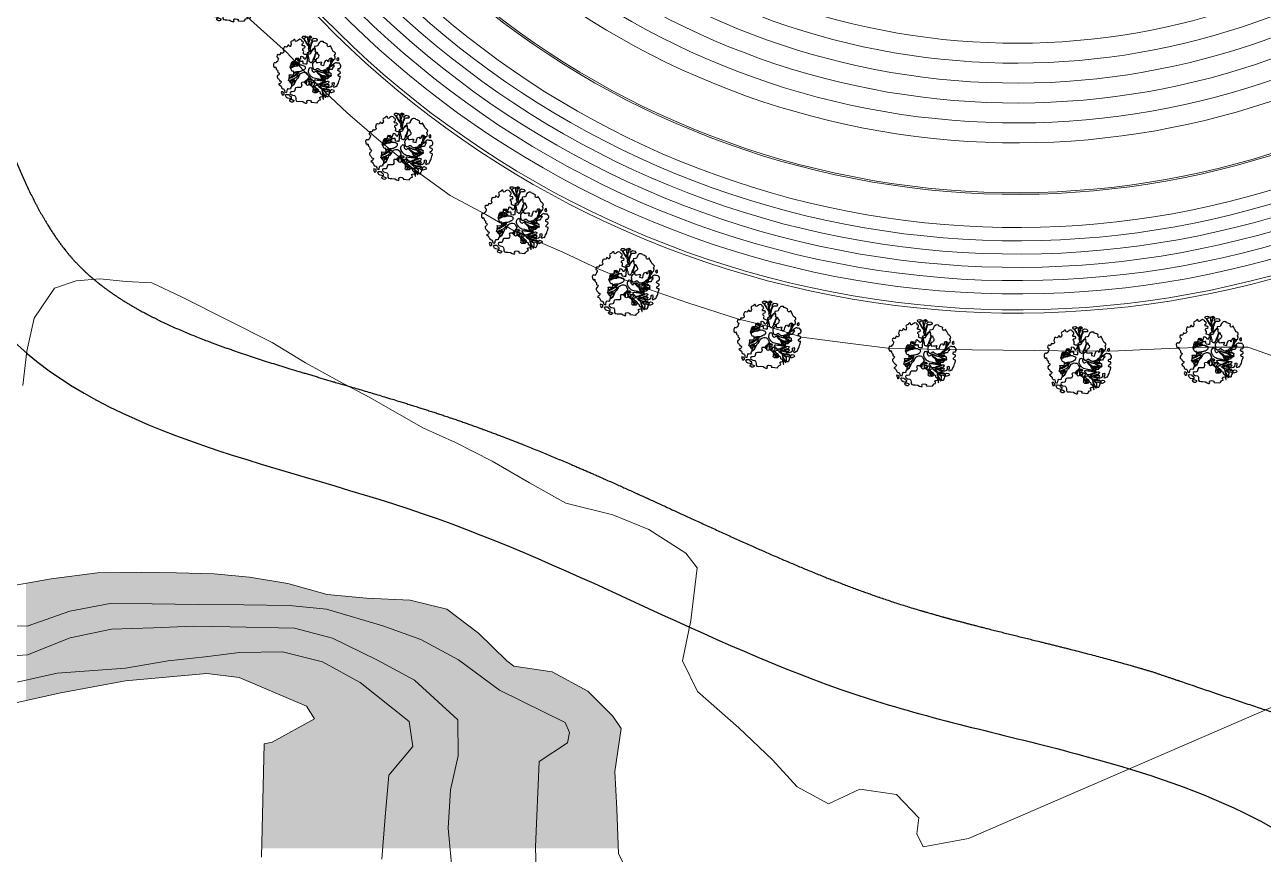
# Model space of a CAD drawing. Header units: metres. Extents: x 30 to 776, y 38 to 676.
# Drawn here: x 399 to 473.6, y 200.7 to 250.6 of the extents above; entities that cross this region are included whole.
import ezdxf

# ---------------------------------------------------------------- set-up
doc = ezdxf.new("R2010")
doc.units = ezdxf.units.M
doc.layers.add('01_Fina', color=7, linetype='Continuous')
doc.layers.add('planting render', color=7, linetype='Continuous')

# ---------------------------------------------------------------- blocks, each defined once
blk = doc.blocks.new('pohon2')
at = {"layer": 'planting render', "color": 94}
for points in [[(-0.2, 0.771), (-0.235, 0.759), (-0.243, 0.736), (-0.228, 0.718), (-0.196, 0.719), (-0.161, 0.727), (-0.153, 0.74), (-0.168, 0.761), (-0.178, 0.77), (-0.2, 0.771)], [(-0.332, 0.587), (-0.33, 0.534), (-0.316, 0.511), (-0.287, 0.511), (-0.262, 0.498), (-0.272, 0.478), (-0.262, 0.464), (-0.258, 0.438), (-0.265, 0.4), (-0.286, 0.389), (-0.313, 0.363), (-0.341, 0.349), (-0.336, 0.309), (-0.339, 0.251), (-0.352, 0.229), (-0.303, 0.222), (-0.264, 0.213), (-0.261, 0.187), (-0.27, 0.154), (-0.283, 0.138), (-0.306, 0.15), (-0.326, 0.127), (-0.343, 0.102), (-0.363, 0.073), (-0.354, 0.03), (-0.355, -0.018), (-0.347, -0.047), (-0.291, -0.055), (-0.28, -0.077), (-0.284, -0.094), (-0.284, -0.119), (-0.279, -0.137), (-0.268, -0.131), (-0.257, -0.135), (-0.243, -0.144), (-0.23, -0.139), (-0.22, -0.126), (-0.205, -0.12), (-0.192, -0.13), (-0.184, -0.145), (-0.185, -0.164), (-0.187, -0.184), (-0.176, -0.196), (-0.158, -0.191), (-0.139, -0.181), (-0.124, -0.164), (-0.101, -0.155), (-0.089, -0.154), (-0.077, -0.175), (-0.065, -0.216), (-0.074, -0.232), (-0.093, -0.242), (-0.118, -0.243), (-0.147, -0.249), (-0.152, -0.282), (-0.152, -0.299), (-0.158, -0.31), (-0.177, -0.323), (-0.182, -0.346), (-0.174, -0.361), (-0.15, -0.372), (-0.137, -0.39), (-0.148, -0.407), (-0.164, -0.413), (-0.194, -0.405), (-0.204, -0.414), (-0.211, -0.435), (-0.197, -0.447), (-0.194, -0.465), (-0.195, -0.482), (-0.206, -0.492), (-0.227, -0.497), (-0.234, -0.513), (-0.249, -0.523), (-0.279, -0.526), (-0.298, -0.513), (-0.315, -0.497), (-0.329, -0.48), (-0.341, -0.471), (-0.355, -0.473), (-0.363, -0.482), (-0.366, -0.494), (-0.375, -0.504), (-0.387, -0.504), (-0.404, -0.484), (-0.413, -0.468), (-0.428, -0.458), (-0.44, -0.449), (-0.447, -0.441), (-0.449, -0.428), (-0.441, -0.412), (-0.435, -0.401), (-0.431, -0.391), (-0.435, -0.367), (-0.445, -0.343), (-0.454, -0.344), (-0.478, -0.362), (-0.491, -0.364), (-0.5, -0.349), (-0.503, -0.335), (-0.502, -0.326), (-0.508, -0.325), (-0.518, -0.317), (-0.539, -0.318), (-0.549, -0.32), (-0.561, -0.311), (-0.564, -0.304), (-0.568, -0.278), (-0.568, -0.245), (-0.558, -0.236), (-0.551, -0.228), (-0.548, -0.215), (-0.551, -0.205), (-0.555, -0.197), (-0.561, -0.189), (-0.572, -0.181), (-0.583, -0.178), (-0.591, -0.178), (-0.606, -0.181), (-0.613, -0.176), (-0.613, -0.169), (-0.614, -0.155), (-0.614, -0.144), (-0.622, -0.136), (-0.641, -0.133), (-0.654, -0.133), (-0.659, -0.135), (-0.669, -0.119), (-0.671, -0.094), (-0.664, -0.08), (-0.653, -0.072), (-0.635, -0.064), (-0.635, -0.046), (-0.639, -0.019), (-0.642, 0.006), (-0.656, 0.021), (-0.664, 0.043), (-0.675, 0.042), (-0.693, 0.04), (-0.704, 0.048), (-0.707, 0.06), (-0.711, 0.078), (-0.702, 0.111), (-0.69, 0.127), (-0.673, 0.138), (-0.663, 0.136), (-0.661, 0.124), (-0.648, 0.13), (-0.642, 0.143), (-0.636, 0.165), (-0.619, 0.175), (-0.608, 0.182), (-0.597, 0.192), (-0.598, 0.203), (-0.598, 0.215), (-0.593, 0.221), (-0.585, 0.224), (-0.566, 0.229), (-0.559, 0.239), (-0.559, 0.257), (-0.564, 0.269), (-0.576, 0.283), (-0.587, 0.302), (-0.585, 0.321), (-0.576, 0.335), (-0.566, 0.347), (-0.55, 0.355), (-0.538, 0.363), (-0.527, 0.374), (-0.523, 0.387), (-0.503, 0.387), (-0.487, 0.395), (-0.487, 0.411), (-0.491, 0.427), (-0.507, 0.446), (-0.517, 0.453), (-0.529, 0.459), (-0.516, 0.468), (-0.5, 0.474), (-0.471, 0.492), (-0.461, 0.509), (-0.456, 0.521), (-0.441, 0.535), (-0.43, 0.538), (-0.411, 0.537), (-0.399, 0.543), (-0.384, 0.563), (-0.382, 0.578), (-0.372, 0.59), (-0.355, 0.591), (-0.332, 0.592), (-0.332, 0.587)], [(-0.411, 0.664), (-0.392, 0.655), (-0.38, 0.639), (-0.384, 0.62), (-0.396, 0.609), (-0.414, 0.601), (-0.44, 0.601), (-0.44, 0.601), (-0.442, 0.621), (-0.42, 0.646), (-0.412, 0.664)], [(-0.222, 0.704), (-0.256, 0.707), (-0.288, 0.705), (-0.317, 0.695), (-0.317, 0.695), (-0.335, 0.671), (-0.345, 0.653), (-0.342, 0.636), (-0.325, 0.633), (-0.285, 0.627), (-0.266, 0.644), (-0.254, 0.655), (-0.24, 0.656), (-0.227, 0.671), (-0.222, 0.704)], [(0.201, 0.693), (0.318, 0.683), (0.325, 0.664), (0.348, 0.627), (0.374, 0.613), (0.364, 0.59), (0.345, 0.569), (0.364, 0.552), (0.405, 0.538), (0.397, 0.514), (0.389, 0.492), (0.372, 0.498), (0.355, 0.488), (0.351, 0.471), (0.341, 0.456), (0.314, 0.451), (0.289, 0.458), (0.281, 0.48), (0.262, 0.486), (0.219, 0.494), (0.192, 0.477), (0.192, 0.45), (0.187, 0.406), (0.167, 0.38), (0.11, 0.354), (0.085, 0.354), (0.06, 0.373), (0.035, 0.361), (0.034, 0.35), (0.014, 0.343), (0.002, 0.333), (-0.024, 0.323), (-0.065, 0.333), (-0.075, 0.354), (-0.067, 0.367), (-0.058, 0.39), (-0.059, 0.413), (-0.067, 0.44), (-0.081, 0.444), (-0.112, 0.451), (-0.145, 0.456), (-0.169, 0.464), (-0.177, 0.476), (-0.178, 0.499), (-0.183, 0.542), (-0.194, 0.55), (-0.223, 0.56), (-0.244, 0.562), (-0.259, 0.574), (-0.259, 0.593), (-0.247, 0.616), (-0.209, 0.628), (-0.163, 0.628), (-0.147, 0.64), (-0.137, 0.652), (-0.127, 0.678), (-0.121, 0.711), (-0.103, 0.73), (-0.07, 0.73), (-0.035, 0.722), (0.025, 0.717), (0.061, 0.73), (0.089, 0.735), (0.107, 0.737), (0.115, 0.715), (0.104, 0.696), (0.108, 0.676), (0.13, 0.667), (0.17, 0.666), (0.192, 0.671), (0.196, 0.682), (0.191, 0.693), (0.201, 0.693)], [(0.447, 0.428), (0.468, 0.413), (0.491, 0.415), (0.51, 0.421), (0.529, 0.437), (0.527, 0.448), (0.524, 0.473), (0.519, 0.492), (0.519, 0.513), (0.511, 0.525), (0.497, 0.525), (0.472, 0.506), (0.468, 0.48), (0.468, 0.457), (0.462, 0.436), (0.45, 0.435), (0.447, 0.428)], [(0.488, 0.335), (0.531, 0.312), (0.555, 0.283), (0.555, 0.258), (0.548, 0.226), (0.572, 0.213), (0.586, 0.232), (0.588, 0.26), (0.582, 0.299), (0.601, 0.306), (0.623, 0.292), (0.634, 0.278), (0.65, 0.281), (0.652, 0.27), (0.66, 0.234), (0.673, 0.199), (0.676, 0.173), (0.676, 0.143), (0.683, 0.114), (0.686, 0.079), (0.685, 0.066), (0.661, 0.066), (0.644, 0.062), (0.633, 0.047), (0.633, 0.034), (0.652, 0.011), (0.671, -0.012), (0.664, -0.028), (0.653, -0.038), (0.63, -0.039), (0.61, -0.046), (0.61, -0.069), (0.611, -0.092), (0.642, -0.096), (0.648, -0.11), (0.655, -0.134), (0.65, -0.162), (0.636, -0.176), (0.622, -0.186), (0.615, -0.198), (0.582, -0.194), (0.566, -0.191), (0.553, -0.194), (0.537, -0.196), (0.527, -0.184), (0.508, -0.169), (0.493, -0.157), (0.502, -0.141), (0.518, -0.13), (0.515, -0.106), (0.499, -0.09), (0.498, -0.066), (0.488, -0.047), (0.465, -0.042), (0.451, -0.042), (0.423, -0.02), (0.424, -0.001), (0.433, 0.016), (0.447, 0.023), (0.483, 0.036), (0.483, 0.057), (0.496, 0.084), (0.488, 0.103), (0.47, 0.112), (0.47, 0.112), (0.445, 0.143), (0.437, 0.161), (0.412, 0.165), (0.387, 0.186), (0.388, 0.209), (0.413, 0.219), (0.44, 0.208), (0.462, 0.208), (0.474, 0.214), (0.473, 0.239), (0.457, 0.255), (0.463, 0.267), (0.477, 0.273), (0.49, 0.282), (0.485, 0.302), (0.479, 0.314), (0.488, 0.335)], [(0.619, 0.383), (0.611, 0.4), (0.573, 0.424), (0.562, 0.43), (0.54, 0.417), (0.537, 0.397), (0.539, 0.386), (0.55, 0.371), (0.562, 0.359), (0.597, 0.361), (0.608, 0.37), (0.619, 0.383)], [(0.244, -0.097), (0.311, -0.096), (0.311, -0.147), (0.323, -0.2), (0.353, -0.219), (0.376, -0.188), (0.397, -0.215), (0.393, -0.241), (0.408, -0.269), (0.429, -0.273), (0.446, -0.264), (0.463, -0.251), (0.482, -0.248), (0.507, -0.276), (0.507, -0.305), (0.488, -0.335), (0.49, -0.355), (0.5, -0.368), (0.492, -0.389), (0.466, -0.406), (0.444, -0.414), (0.414, -0.451), (0.393, -0.48), (0.374, -0.502), (0.359, -0.519), (0.353, -0.496), (0.353, -0.496), (0.326, -0.487), (0.308, -0.496), (0.3, -0.512), (0.3, -0.54), (0.3, -0.54), (0.267, -0.548), (0.242, -0.554), (0.217, -0.557), (0.205, -0.572), (0.187, -0.572), (0.163, -0.569), (0.147, -0.561), (0.123, -0.532), (0.112, -0.498), (0.112, -0.482), (0.105, -0.463), (0.087, -0.454), (0.087, -0.454), (0.047, -0.439), (0.047, -0.439), (0.048, -0.422), (0.048, -0.422), (0.067, -0.39), (0.067, -0.39), (0.074, -0.362), (0.074, -0.346), (0.074, -0.346), (0.096, -0.323), (0.096, -0.323), (0.122, -0.337), (0.122, -0.337), (0.136, -0.305), (0.152, -0.29), (0.166, -0.277), (0.17, -0.25), (0.165, -0.228), (0.151, -0.209), (0.127, -0.194), (0.127, -0.157), (0.145, -0.125), (0.181, -0.134), (0.213, -0.144), (0.239, -0.155), (0.253, -0.148), (0.242, -0.125), (0.244, -0.097), (0.244, -0.097)], [(0.571, -0.244), (0.588, -0.264), (0.582, -0.289), (0.572, -0.307), (0.556, -0.294), (0.544, -0.28), (0.552, -0.258), (0.571, -0.244)], [(-0.155, -0.592), (-0.191, -0.553), (-0.198, -0.555), (-0.226, -0.56), (-0.24, -0.581), (-0.225, -0.603), (-0.192, -0.612), (-0.171, -0.612), (-0.155, -0.592)], [(-0.043, -0.619), (-0.052, -0.601), (-0.078, -0.592), (-0.106, -0.611), (-0.098, -0.628), (-0.08, -0.636), (-0.043, -0.619)], [(0.049, -0.552), (0.011, -0.545), (-0.01, -0.535), (-0.035, -0.556), (-0.029, -0.58), (-0.002, -0.604), (0.047, -0.604), (0.072, -0.581), (0.07, -0.558), (0.049, -0.552)]]:
    blk.add_lwpolyline(points, dxfattribs=at)
at = {"layer": 'planting render', "color": 34}
for points in [[(0.397, 0.514), (0.397, 0.497), (0.403, 0.493), (0.407, 0.488), (0.413, 0.489), (0.421, 0.494), (0.421, 0.502), (0.417, 0.515), (0.416, 0.528), (0.415, 0.539), (0.415, 0.546), (0.416, 0.555), (0.416, 0.568), (0.421, 0.577), (0.427, 0.587), (0.431, 0.586), (0.431, 0.583), (0.427, 0.576), (0.422, 0.568), (0.422, 0.562), (0.422, 0.541), (0.422, 0.532), (0.423, 0.52), (0.423, 0.516), (0.426, 0.511), (0.431, 0.511), (0.439, 0.516), (0.443, 0.522), (0.451, 0.532), (0.456, 0.538), (0.465, 0.544), (0.469, 0.539), (0.471, 0.534), (0.462, 0.525), (0.443, 0.505), (0.413, 0.468), (0.402, 0.458), (0.394, 0.443), (0.384, 0.426), (0.381, 0.42), (0.38, 0.413), (0.38, 0.409), (0.383, 0.405), (0.388, 0.406), (0.393, 0.407), (0.404, 0.413), (0.409, 0.417), (0.418, 0.423), (0.427, 0.428), (0.435, 0.432), (0.446, 0.437), (0.45, 0.435), (0.447, 0.428), (0.443, 0.425), (0.431, 0.417), (0.419, 0.412), (0.409, 0.403), (0.402, 0.397), (0.403, 0.393), (0.415, 0.386), (0.428, 0.385), (0.474, 0.383), (0.49, 0.383), (0.505, 0.387), (0.515, 0.389), (0.528, 0.394), (0.537, 0.397), (0.543, 0.39), (0.539, 0.386), (0.523, 0.38), (0.512, 0.377), (0.5, 0.372), (0.489, 0.372), (0.471, 0.372), (0.445, 0.372), (0.428, 0.376), (0.415, 0.377), (0.397, 0.377), (0.377, 0.379), (0.367, 0.377), (0.34, 0.36), (0.331, 0.358), (0.319, 0.355), (0.311, 0.351), (0.307, 0.347), (0.303, 0.335), (0.308, 0.329), (0.324, 0.329), (0.335, 0.329), (0.381, 0.33), (0.423, 0.331), (0.445, 0.341), (0.464, 0.336), (0.484, 0.327), (0.48, 0.318), (0.47, 0.321), (0.453, 0.325), (0.444, 0.321), (0.434, 0.319), (0.42, 0.319), (0.395, 0.316), (0.39, 0.312), (0.397, 0.304), (0.406, 0.294), (0.418, 0.289), (0.437, 0.281), (0.452, 0.279), (0.466, 0.274), (0.47, 0.27), (0.463, 0.267), (0.462, 0.264), (0.45, 0.269), (0.444, 0.27), (0.437, 0.27), (0.426, 0.274), (0.414, 0.279), (0.4, 0.285), (0.394, 0.29), (0.387, 0.297), (0.382, 0.301), (0.376, 0.306), (0.362, 0.311), (0.354, 0.314), (0.343, 0.314), (0.332, 0.314), (0.319, 0.314), (0.31, 0.312), (0.304, 0.309), (0.305, 0.305), (0.314, 0.297), (0.323, 0.291), (0.339, 0.281), (0.36, 0.265), (0.383, 0.252), (0.397, 0.241), (0.409, 0.236), (0.426, 0.227), (0.412, 0.224), (0.406, 0.224), (0.39, 0.232), (0.382, 0.236), (0.372, 0.243), (0.367, 0.247), (0.357, 0.252), (0.348, 0.257), (0.341, 0.262), (0.331, 0.268), (0.317, 0.277), (0.307, 0.283), (0.301, 0.291), (0.295, 0.295), (0.286, 0.302), (0.279, 0.304), (0.275, 0.306), (0.267, 0.309), (0.26, 0.308), (0.25, 0.308), (0.237, 0.307), (0.233, 0.306), (0.227, 0.302), (0.223, 0.3), (0.218, 0.291), (0.214, 0.288), (0.208, 0.284), (0.191, 0.27), (0.183, 0.266), (0.178, 0.261), (0.175, 0.256), (0.173, 0.249), (0.173, 0.243), (0.176, 0.236), (0.183, 0.231), (0.192, 0.229), (0.205, 0.228), (0.236, 0.225), (0.251, 0.224), (0.27, 0.223), (0.292, 0.223), (0.323, 0.221), (0.338, 0.219), (0.343, 0.218), (0.346, 0.217), (0.353, 0.214), (0.371, 0.215), (0.382, 0.211), (0.388, 0.211), (0.388, 0.209), (0.374, 0.203), (0.363, 0.202), (0.353, 0.203), (0.346, 0.203), (0.337, 0.206), (0.329, 0.208), (0.321, 0.209), (0.315, 0.209), (0.306, 0.208), (0.298, 0.207), (0.288, 0.206), (0.263, 0.203), (0.251, 0.205), (0.238, 0.204), (0.23, 0.202), (0.222, 0.202), (0.162, 0.202), (0.136, 0.196), (0.123, 0.19), (0.108, 0.183), (0.098, 0.178), (0.081, 0.165), (0.065, 0.15), (0.055, 0.141), (0.049, 0.134), (0.038, 0.119), (0.028, 0.101), (0.025, 0.088), (0.023, 0.072), (0.023, 0.061), (0.023, 0.049), (0.023, 0.04), (0.028, 0.031), (0.037, 0.01), (0.055, -0.002), (0.063, 0.003), (0.077, 0.005), (0.082, 0.012), (0.086, 0.025), (0.086, 0.039), (0.089, 0.049), (0.093, 0.056), (0.098, 0.064), (0.108, 0.072), (0.108, 0.072), (0.124, 0.082), (0.124, 0.082), (0.144, 0.081), (0.144, 0.081), (0.152, 0.072), (0.152, 0.072), (0.157, 0.061), (0.166, 0.055), (0.176, 0.053), (0.185, 0.056), (0.191, 0.063), (0.193, 0.067), (0.195, 0.071), (0.2, 0.076), (0.207, 0.08), (0.207, 0.08), (0.215, 0.086), (0.221, 0.09), (0.226, 0.094), (0.229, 0.097), (0.236, 0.1), (0.242, 0.102), (0.247, 0.105), (0.253, 0.107), (0.258, 0.11), (0.263, 0.113), (0.267, 0.116), (0.271, 0.121), (0.275, 0.127), (0.278, 0.131), (0.278, 0.131), (0.281, 0.138), (0.285, 0.142), (0.288, 0.148), (0.291, 0.153), (0.302, 0.169), (0.308, 0.177), (0.315, 0.181), (0.326, 0.187), (0.334, 0.189), (0.34, 0.189), (0.349, 0.19), (0.357, 0.189), (0.368, 0.189), (0.377, 0.19), (0.387, 0.189), (0.387, 0.189), (0.387, 0.186), (0.366, 0.185), (0.358, 0.184), (0.35, 0.183), (0.346, 0.182), (0.342, 0.181), (0.338, 0.179), (0.335, 0.177), (0.331, 0.176), (0.326, 0.173), (0.322, 0.17), (0.318, 0.167), (0.316, 0.164), (0.313, 0.162), (0.31, 0.159), (0.308, 0.155), (0.307, 0.152), (0.307, 0.152), (0.305, 0.146), (0.304, 0.144), (0.304, 0.144), (0.303, 0.141), (0.303, 0.141), (0.303, 0.137), (0.303, 0.137), (0.303, 0.132), (0.307, 0.131), (0.315, 0.131), (0.318, 0.134), (0.327, 0.14), (0.327, 0.14), (0.336, 0.144), (0.339, 0.145), (0.344, 0.146), (0.352, 0.148), (0.356, 0.149), (0.367, 0.15), (0.374, 0.152), (0.38, 0.154), (0.386, 0.157), (0.391, 0.16), (0.395, 0.165), (0.398, 0.168), (0.398, 0.168), (0.402, 0.173), (0.405, 0.17), (0.4, 0.164), (0.397, 0.158), (0.394, 0.155), (0.39, 0.153), (0.39, 0.153), (0.386, 0.15), (0.386, 0.15), (0.382, 0.146), (0.382, 0.146), (0.375, 0.145), (0.367, 0.145), (0.362, 0.145), (0.358, 0.144), (0.358, 0.144), (0.354, 0.143), (0.354, 0.143), (0.35, 0.14), (0.35, 0.14), (0.349, 0.137), (0.349, 0.132), (0.353, 0.13), (0.358, 0.13), (0.368, 0.129), (0.373, 0.128), (0.379, 0.128), (0.388, 0.125), (0.397, 0.125), (0.404, 0.125), (0.411, 0.125), (0.418, 0.125), (0.423, 0.125), (0.43, 0.125), (0.436, 0.125), (0.438, 0.127), (0.442, 0.128), (0.446, 0.129), (0.45, 0.13), (0.453, 0.133), (0.463, 0.121), (0.455, 0.116), (0.45, 0.114), (0.445, 0.112), (0.44, 0.112), (0.432, 0.111), (0.428, 0.111), (0.422, 0.111), (0.414, 0.113), (0.41, 0.113), (0.406, 0.113), (0.403, 0.113), (0.396, 0.113), (0.392, 0.113), (0.386, 0.114), (0.381, 0.115), (0.381, 0.115), (0.374, 0.115), (0.369, 0.115), (0.365, 0.115), (0.361, 0.116), (0.356, 0.117), (0.356, 0.117), (0.348, 0.118), (0.342, 0.12), (0.337, 0.121), (0.331, 0.121), (0.325, 0.12), (0.325, 0.12), (0.305, 0.117), (0.3, 0.116), (0.296, 0.115), (0.293, 0.112), (0.289, 0.108), (0.286, 0.106), (0.281, 0.104), (0.276, 0.103), (0.273, 0.103), (0.269, 0.102), (0.264, 0.101), (0.244, 0.088), (0.234, 0.084), (0.229, 0.08), (0.224, 0.076), (0.219, 0.072), (0.219, 0.072), (0.215, 0.066), (0.213, 0.063), (0.213, 0.063), (0.21, 0.06), (0.21, 0.06), (0.204, 0.057), (0.201, 0.055), (0.197, 0.05), (0.194, 0.047), (0.194, 0.047), (0.192, 0.042), (0.191, 0.036), (0.191, 0.036), (0.192, 0.033), (0.201, 0.032), (0.201, 0.032), (0.209, 0.033), (0.227, 0.039), (0.227, 0.039), (0.241, 0.045), (0.248, 0.047), (0.257, 0.049), (0.267, 0.05), (0.278, 0.052), (0.297, 0.052), (0.308, 0.054), (0.319, 0.052), (0.328, 0.053), (0.338, 0.055), (0.351, 0.057), (0.358, 0.061), (0.368, 0.067), (0.376, 0.072), (0.384, 0.076), (0.397, 0.08), (0.409, 0.083), (0.418, 0.085), (0.431, 0.088), (0.443, 0.091), (0.452, 0.092), (0.468, 0.092), (0.478, 0.092), (0.487, 0.092), (0.492, 0.094), (0.494, 0.089), (0.487, 0.088), (0.48, 0.087), (0.469, 0.085), (0.464, 0.085), (0.455, 0.085), (0.45, 0.082), (0.445, 0.081), (0.437, 0.079), (0.433, 0.077), (0.429, 0.076), (0.424, 0.076), (0.42, 0.075), (0.416, 0.075), (0.412, 0.074), (0.407, 0.071), (0.405, 0.071), (0.405, 0.071), (0.401, 0.069), (0.397, 0.067), (0.393, 0.064), (0.393, 0.064), (0.388, 0.06), (0.385, 0.057), (0.383, 0.054), (0.38, 0.051), (0.378, 0.046), (0.378, 0.044), (0.378, 0.041), (0.378, 0.041), (0.381, 0.04), (0.381, 0.04), (0.39, 0.039), (0.397, 0.037), (0.4, 0.037), (0.404, 0.037), (0.41, 0.036), (0.413, 0.035), (0.418, 0.034), (0.423, 0.034), (0.427, 0.034), (0.427, 0.034), (0.433, 0.034), (0.439, 0.033), (0.442, 0.033), (0.448, 0.03), (0.452, 0.029), (0.453, 0.025), (0.443, 0.021), (0.439, 0.024), (0.434, 0.025), (0.427, 0.026), (0.424, 0.026), (0.421, 0.027), (0.418, 0.027), (0.412, 0.027), (0.408, 0.027), (0.401, 0.027), (0.396, 0.027), (0.389, 0.028), (0.385, 0.03), (0.382, 0.031), (0.376, 0.032), (0.371, 0.033), (0.366, 0.034), (0.361, 0.034), (0.356, 0.035), (0.346, 0.035), (0.34, 0.036), (0.335, 0.036), (0.329, 0.036), (0.326, 0.035), (0.326, 0.035), (0.324, 0.034), (0.323, 0.031), (0.323, 0.029), (0.326, 0.026), (0.332, 0.021), (0.336, 0.019), (0.345, 0.014), (0.35, 0.013), (0.355, 0.011), (0.364, 0.007), (0.374, 0.004), (0.378, 0.003), (0.382, 0.001), (0.39, -0.008), (0.395, -0.012), (0.398, -0.014), (0.403, -0.018), (0.408, -0.021), (0.411, -0.021), (0.414, -0.021), (0.42, -0.021), (0.423, -0.021), (0.424, -0.021), (0.444, -0.036), (0.426, -0.038), (0.42, -0.036), (0.411, -0.033), (0.411, -0.033), (0.405, -0.031), (0.402, -0.03), (0.397, -0.031), (0.397, -0.031), (0.397, -0.031), (0.395, -0.039), (0.4, -0.043), (0.4, -0.043), (0.409, -0.049), (0.416, -0.052), (0.428, -0.063), (0.437, -0.081), (0.446, -0.092), (0.453, -0.099), (0.461, -0.109), (0.469, -0.115), (0.479, -0.124), (0.489, -0.13), (0.499, -0.136), (0.502, -0.141), (0.497, -0.149), (0.488, -0.14), (0.483, -0.138), (0.473, -0.134), (0.467, -0.13), (0.462, -0.127), (0.462, -0.127), (0.455, -0.12), (0.449, -0.113), (0.449, -0.113), (0.441, -0.108), (0.437, -0.108), (0.437, -0.108), (0.434, -0.115), (0.437, -0.12), (0.44, -0.124), (0.448, -0.144), (0.451, -0.151), (0.456, -0.165), (0.458, -0.171), (0.464, -0.19), (0.474, -0.213), (0.476, -0.217), (0.48, -0.224), (0.483, -0.23), (0.486, -0.239), (0.486, -0.247), (0.485, -0.252), (0.482, -0.248), (0.476, -0.249), (0.472, -0.236), (0.47, -0.232), (0.468, -0.227), (0.467, -0.223), (0.465, -0.22), (0.463, -0.216), (0.461, -0.212), (0.459, -0.21), (0.459, -0.21), (0.454, -0.209), (0.45, -0.209), (0.447, -0.211), (0.445, -0.214), (0.444, -0.218), (0.444, -0.224), (0.444, -0.229), (0.444, -0.233), (0.445, -0.239), (0.445, -0.244), (0.445, -0.249), (0.445, -0.255), (0.446, -0.264), (0.446, -0.264), (0.429, -0.273), (0.428, -0.256), (0.426, -0.248), (0.426, -0.243), (0.427, -0.236), (0.427, -0.229), (0.428, -0.221), (0.428, -0.215), (0.428, -0.21), (0.43, -0.204), (0.43, -0.199), (0.43, -0.192), (0.43, -0.188), (0.431, -0.182), (0.436, -0.162), (0.434, -0.155), (0.433, -0.146), (0.431, -0.14), (0.43, -0.136), (0.426, -0.13), (0.424, -0.122), (0.423, -0.115), (0.423, -0.11), (0.42, -0.104), (0.419, -0.089), (0.417, -0.083), (0.414, -0.077), (0.412, -0.073), (0.406, -0.069), (0.396, -0.064), (0.38, -0.045), (0.376, -0.039), (0.37, -0.031), (0.369, -0.026), (0.364, -0.02), (0.36, -0.012), (0.356, -0.008), (0.348, -0.003), (0.336, 0.001), (0.325, 0.006), (0.319, 0.01), (0.313, 0.014), (0.307, 0.018), (0.3, 0.02), (0.289, 0.022), (0.28, 0.022), (0.273, 0.022), (0.262, 0.018), (0.251, 0.013), (0.241, 0.008), (0.233, 0.005), (0.21, -0.007), (0.2, -0.008), (0.189, -0.003), (0.182, 0), (0.178, 0.005), (0.173, 0.013), (0.169, 0.018), (0.165, 0.022), (0.161, 0.026), (0.154, 0.028), (0.15, 0.029), (0.147, 0.03), (0.141, 0.03), (0.133, 0.028), (0.128, 0.026), (0.122, 0.024), (0.116, 0.02), (0.112, 0.014), (0.108, 0.008), (0.104, 0.002), (0.102, -0.006), (0.1, -0.012), (0.092, -0.037), (0.088, -0.044), (0.085, -0.055), (0.083, -0.061), (0.083, -0.068), (0.082, -0.074), (0.082, -0.088), (0.094, -0.125), (0.104, -0.134), (0.107, -0.136), (0.113, -0.141), (0.12, -0.146), (0.13, -0.151), (0.127, -0.157), (0.127, -0.175), (0.107, -0.174), (0.099, -0.168), (0.099, -0.168), (0.089, -0.165), (0.083, -0.17), (0.083, -0.17), (0.085, -0.181), (0.09, -0.189), (0.098, -0.226), (0.099, -0.24), (0.099, -0.247), (0.099, -0.252), (0.099, -0.259), (0.1, -0.273), (0.101, -0.279), (0.101, -0.279), (0.103, -0.287), (0.106, -0.298), (0.109, -0.307), (0.11, -0.314), (0.111, -0.321), (0.111, -0.326), (0.109, -0.33), (0.096, -0.323), (0.092, -0.297), (0.091, -0.293), (0.091, -0.288), (0.09, -0.284), (0.09, -0.281), (0.088, -0.276), (0.088, -0.273), (0.085, -0.264), (0.085, -0.261), (0.084, -0.258), (0.084, -0.253), (0.085, -0.249), (0.085, -0.244), (0.085, -0.242), (0.085, -0.239), (0.085, -0.235), (0.083, -0.228), (0.08, -0.221), (0.079, -0.217), (0.077, -0.211), (0.076, -0.208), (0.075, -0.204), (0.073, -0.193), (0.07, -0.187), (0.069, -0.181), (0.069, -0.177), (0.069, -0.174), (0.069, -0.162), (0.07, -0.156), (0.068, -0.147), (0.067, -0.143), (0.061, -0.13), (0.059, -0.127), (0.057, -0.125), (0.053, -0.111), (0.05, -0.103), (0.044, -0.099), (0.039, -0.099), (0.028, -0.104), (0.022, -0.108), (0.01, -0.111), (0.001, -0.115), (-0.003, -0.122), (-0.005, -0.128), (-0.005, -0.135), (-0.005, -0.143), (-0.006, -0.152), (-0.009, -0.159), (-0.014, -0.165), (-0.02, -0.17), (-0.021, -0.179), (-0.027, -0.192), (-0.031, -0.202), (-0.035, -0.213), (-0.04, -0.222), (-0.044, -0.231), (-0.049, -0.238), (-0.05, -0.249), (-0.052, -0.255), (-0.052, -0.263), (-0.044, -0.265), (-0.033, -0.269), (-0.021, -0.272), (-0.009, -0.276), (-0.005, -0.286), (-0.005, -0.286), (0.002, -0.3), (0.003, -0.312), (0.005, -0.323), (0.011, -0.336), (0.016, -0.343), (0.021, -0.35), (0.034, -0.379), (0.044, -0.389), (0.054, -0.395), (0.061, -0.4), (0.057, -0.406), (0.037, -0.396), (0.029, -0.39), (0.018, -0.378), (0.016, -0.37), (0.012, -0.363), (0.006, -0.351), (0.005, -0.345), (0.003, -0.338), (-0.002, -0.337), (-0.008, -0.328), (-0.011, -0.322), (-0.013, -0.311), (-0.017, -0.305), (-0.017, -0.305), (-0.023, -0.305), (-0.023, -0.313), (-0.021, -0.321), (-0.022, -0.334), (-0.023, -0.338), (-0.024, -0.348), (-0.024, -0.359), (-0.024, -0.365), (-0.024, -0.373), (-0.024, -0.382), (-0.025, -0.395), (-0.027, -0.416), (-0.027, -0.422), (-0.025, -0.443), (-0.023, -0.452), (-0.023, -0.464), (-0.023, -0.475), (-0.019, -0.494), (-0.017, -0.502), (-0.013, -0.518), (-0.011, -0.531), (-0.009, -0.538), (-0.02, -0.539), (-0.024, -0.533), (-0.03, -0.518), (-0.035, -0.504), (-0.036, -0.496), (-0.036, -0.488), (-0.037, -0.477), (-0.037, -0.465), (-0.04, -0.453), (-0.042, -0.445), (-0.04, -0.435), (-0.04, -0.427), (-0.04, -0.42), (-0.04, -0.413), (-0.04, -0.413), (-0.04, -0.401), (-0.04, -0.391), (-0.04, -0.391), (-0.043, -0.38), (-0.043, -0.38), (-0.053, -0.377), (-0.058, -0.387), (-0.059, -0.394), (-0.056, -0.401), (-0.056, -0.401), (-0.059, -0.417), (-0.062, -0.429), (-0.062, -0.429), (-0.062, -0.443), (-0.062, -0.451), (-0.062, -0.46), (-0.069, -0.466), (-0.079, -0.484), (-0.08, -0.498), (-0.079, -0.508), (-0.077, -0.526), (-0.073, -0.54), (-0.07, -0.563), (-0.07, -0.587), (-0.07, -0.61), (-0.077, -0.613), (-0.078, -0.609), (-0.078, -0.592), (-0.078, -0.577), (-0.08, -0.563), (-0.081, -0.551), (-0.083, -0.542), (-0.086, -0.531), (-0.091, -0.524), (-0.095, -0.531), (-0.101, -0.542), (-0.105, -0.562), (-0.112, -0.577), (-0.122, -0.601), (-0.131, -0.603), (-0.136, -0.6), (-0.135, -0.592), (-0.127, -0.577), (-0.123, -0.566), (-0.119, -0.554), (-0.116, -0.542), (-0.109, -0.532), (-0.105, -0.518), (-0.097, -0.505), (-0.097, -0.496), (-0.095, -0.486), (-0.09, -0.479), (-0.084, -0.469), (-0.078, -0.459), (-0.073, -0.449), (-0.074, -0.438), (-0.083, -0.439), (-0.093, -0.447), (-0.109, -0.464), (-0.16, -0.52), (-0.182, -0.543), (-0.192, -0.554), (-0.203, -0.556), (-0.204, -0.552), (-0.198, -0.543), (-0.102, -0.441), (-0.093, -0.433), (-0.083, -0.425), (-0.077, -0.418), (-0.069, -0.397), (-0.068, -0.388), (-0.07, -0.379), (-0.071, -0.375), (-0.066, -0.361), (-0.061, -0.353), (-0.054, -0.345), (-0.05, -0.334), (-0.047, -0.324), (-0.046, -0.316), (-0.046, -0.306), (-0.051, -0.295), (-0.058, -0.291), (-0.066, -0.287), (-0.071, -0.285), (-0.077, -0.28), (-0.076, -0.271), (-0.073, -0.265), (-0.058, -0.228), (-0.053, -0.216), (-0.053, -0.206), (-0.053, -0.195), (-0.053, -0.187), (-0.051, -0.174), (-0.05, -0.169), (-0.05, -0.155), (-0.049, -0.135), (-0.048, -0.12), (-0.045, -0.11), (-0.045, -0.101), (-0.045, -0.09), (-0.045, -0.086), (-0.041, -0.071), (-0.041, -0.061), (-0.042, -0.049), (-0.055, -0.051), (-0.065, -0.05), (-0.068, -0.046), (-0.104, -0.046), (-0.113, -0.052), (-0.117, -0.064), (-0.122, -0.085), (-0.129, -0.096), (-0.138, -0.095), (-0.15, -0.089), (-0.163, -0.084), (-0.181, -0.091), (-0.195, -0.098), (-0.202, -0.106), (-0.224, -0.114), (-0.238, -0.114), (-0.252, -0.12), (-0.265, -0.125), (-0.274, -0.122), (-0.283, -0.125), (-0.284, -0.119), (-0.284, -0.111), (-0.27, -0.11), (-0.26, -0.108), (-0.249, -0.104), (-0.242, -0.1), (-0.231, -0.096), (-0.213, -0.092), (-0.201, -0.087), (-0.195, -0.082), (-0.192, -0.076), (-0.192, -0.068), (-0.195, -0.062), (-0.199, -0.059), (-0.21, -0.056), (-0.219, -0.056), (-0.234, -0.057), (-0.245, -0.058), (-0.262, -0.058), (-0.272, -0.06), (-0.275, -0.061), (-0.286, -0.066), (-0.291, -0.055), (-0.347, -0.047), (-0.337, -0.033), (-0.328, -0.034), (-0.313, -0.03), (-0.3, -0.032), (-0.291, -0.034), (-0.272, -0.033), (-0.259, -0.03), (-0.247, -0.035), (-0.24, -0.036), (-0.223, -0.036), (-0.218, -0.036), (-0.208, -0.036), (-0.195, -0.034), (-0.187, -0.031), (-0.187, -0.031), (-0.186, -0.024), (-0.19, -0.018), (-0.196, -0.013), (-0.21, -0.006), (-0.221, -0.001), (-0.227, 0), (-0.245, -0.001), (-0.256, -0.002), (-0.278, -0.003), (-0.289, -0.001), (-0.305, -0.001), (-0.323, -0.004), (-0.334, -0.002), (-0.341, -0.002), (-0.348, -0.002), (-0.355, -0.002), (-0.355, 0.014), (-0.334, 0.01), (-0.325, 0.01), (-0.319, 0.012), (-0.306, 0.012), (-0.288, 0.012), (-0.288, 0.012), (-0.283, 0.02), (-0.287, 0.023), (-0.304, 0.037), (-0.313, 0.04), (-0.321, 0.046), (-0.325, 0.05), (-0.332, 0.052), (-0.337, 0.054), (-0.344, 0.056), (-0.35, 0.057), (-0.359, 0.055), (-0.359, 0.055), (-0.363, 0.073), (-0.343, 0.102), (-0.343, 0.084), (-0.343, 0.084), (-0.334, 0.071), (-0.334, 0.071), (-0.322, 0.065), (-0.314, 0.063), (-0.305, 0.056), (-0.301, 0.052), (-0.294, 0.046), (-0.283, 0.035), (-0.283, 0.035), (-0.268, 0.031), (-0.261, 0.025), (-0.256, 0.022), (-0.226, 0.015), (-0.218, 0.013), (-0.2, 0), (-0.188, -0.006), (-0.176, -0.01), (-0.162, -0.012), (-0.146, -0.017), (-0.141, -0.017), (-0.129, -0.017), (-0.117, -0.013), (-0.111, -0.011), (-0.089, -0.011), (-0.082, -0.008), (-0.069, -0.001), (-0.064, 0.008), (-0.059, 0.024), (-0.059, 0.038), (-0.063, 0.054), (-0.067, 0.064), (-0.079, 0.076), (-0.086, 0.081), (-0.106, 0.098), (-0.116, 0.105), (-0.13, 0.113), (-0.138, 0.117), (-0.153, 0.126), (-0.175, 0.131), (-0.183, 0.134), (-0.201, 0.139), (-0.215, 0.143), (-0.225, 0.147), (-0.237, 0.152), (-0.244, 0.155), (-0.25, 0.159), (-0.26, 0.161), (-0.267, 0.163), (-0.263, 0.181), (-0.234, 0.166), (-0.22, 0.162), (-0.213, 0.159), (-0.201, 0.153), (-0.187, 0.147), (-0.179, 0.147), (-0.176, 0.15), (-0.176, 0.15), (-0.173, 0.161), (-0.175, 0.169), (-0.179, 0.176), (-0.198, 0.186), (-0.215, 0.195), (-0.231, 0.205), (-0.243, 0.214), (-0.25, 0.222), (-0.256, 0.233), (-0.263, 0.239), (-0.269, 0.244), (-0.277, 0.248), (-0.287, 0.255), (-0.303, 0.265), (-0.311, 0.272), (-0.316, 0.276), (-0.326, 0.277), (-0.337, 0.278), (-0.337, 0.293), (-0.315, 0.289), (-0.295, 0.277), (-0.284, 0.27), (-0.271, 0.26), (-0.261, 0.249), (-0.25, 0.244), (-0.242, 0.235), (-0.238, 0.229), (-0.22, 0.213), (-0.215, 0.209), (-0.202, 0.202), (-0.187, 0.198), (-0.187, 0.198), (-0.176, 0.198), (-0.17, 0.204), (-0.172, 0.217), (-0.175, 0.224), (-0.18, 0.234), (-0.194, 0.248), (-0.2, 0.255), (-0.204, 0.263), (-0.216, 0.277), (-0.251, 0.298), (-0.259, 0.304), (-0.275, 0.314), (-0.284, 0.322), (-0.292, 0.327), (-0.302, 0.333), (-0.311, 0.34), (-0.317, 0.346), (-0.327, 0.356), (-0.313, 0.363), (-0.305, 0.371), (-0.296, 0.353), (-0.296, 0.353), (-0.283, 0.342), (-0.275, 0.335), (-0.264, 0.325), (-0.255, 0.319), (-0.241, 0.308), (-0.237, 0.307), (-0.231, 0.308), (-0.231, 0.308), (-0.227, 0.313), (-0.239, 0.328), (-0.241, 0.333), (-0.247, 0.346), (-0.251, 0.351), (-0.254, 0.355), (-0.258, 0.361), (-0.263, 0.368), (-0.267, 0.372), (-0.272, 0.378), (-0.272, 0.378), (-0.28, 0.392), (-0.265, 0.4), (-0.255, 0.377), (-0.25, 0.369), (-0.243, 0.357), (-0.237, 0.35), (-0.234, 0.342), (-0.226, 0.327), (-0.221, 0.322), (-0.221, 0.322), (-0.211, 0.319), (-0.211, 0.319), (-0.207, 0.33), (-0.211, 0.341), (-0.212, 0.345), (-0.216, 0.36), (-0.217, 0.376), (-0.217, 0.383), (-0.223, 0.391), (-0.223, 0.402), (-0.233, 0.414), (-0.244, 0.423), (-0.258, 0.438), (-0.26, 0.45)], [(-0.26, 0.45), (-0.212, 0.401), (-0.187, 0.3), (-0.18, 0.274), (-0.16, 0.257), (-0.145, 0.22), (-0.142, 0.198), (-0.127, 0.162), (-0.111, 0.147), (-0.07, 0.123), (-0.045, 0.119), (-0.02, 0.12), (0.007, 0.134), (0.024, 0.16), (0.05, 0.191), (0.052, 0.211), (0.041, 0.231), (0.026, 0.26), (0.006, 0.281), (-0.005, 0.299), (-0.019, 0.322)], [(-0.004, 0.331), (0.001, 0.311), (0.005, 0.303), (0.014, 0.301), (0.019, 0.307), (0.018, 0.318), (0.017, 0.328), (0.014, 0.343)], [(0.034, 0.35), (0.032, 0.314), (0.031, 0.302), (0.034, 0.28), (0.04, 0.263), (0.052, 0.243), (0.063, 0.231), (0.081, 0.222), (0.093, 0.222), (0.111, 0.228), (0.12, 0.235), (0.125, 0.248), (0.117, 0.256), (0.103, 0.255), (0.084, 0.255), (0.072, 0.261), (0.063, 0.269), (0.062, 0.28), (0.063, 0.289), (0.071, 0.298), (0.077, 0.308), (0.08, 0.32), (0.079, 0.33), (0.08, 0.34), (0.08, 0.354), (0.081, 0.356)], [(0.095, 0.354), (0.095, 0.334), (0.094, 0.317), (0.087, 0.3), (0.085, 0.294), (0.088, 0.284), (0.095, 0.282), (0.112, 0.281), (0.124, 0.285), (0.128, 0.295), (0.128, 0.304), (0.125, 0.321), (0.122, 0.327), (0.116, 0.334), (0.115, 0.342), (0.114, 0.356)], [(0.139, 0.367), (0.139, 0.347), (0.148, 0.331), (0.148, 0.323), (0.145, 0.308), (0.146, 0.295), (0.151, 0.286), (0.151, 0.286), (0.162, 0.285), (0.172, 0.29), (0.178, 0.296), (0.193, 0.305), (0.197, 0.312), (0.197, 0.319), (0.193, 0.328), (0.187, 0.333), (0.183, 0.342), (0.179, 0.35), (0.173, 0.359), (0.164, 0.378)], [(0.175, 0.389), (0.178, 0.378), (0.184, 0.365), (0.191, 0.362), (0.198, 0.359), (0.203, 0.369), (0.203, 0.381), (0.199, 0.397), (0.188, 0.415)], [(0.192, 0.45), (0.202, 0.437), (0.202, 0.424), (0.211, 0.416), (0.216, 0.419), (0.221, 0.431), (0.221, 0.44), (0.227, 0.449), (0.228, 0.462), (0.234, 0.491)], [(0.32, 0.453), (0.309, 0.44), (0.301, 0.431), (0.289, 0.416), (0.283, 0.412), (0.271, 0.403), (0.262, 0.4), (0.252, 0.397), (0.243, 0.394), (0.233, 0.388), (0.227, 0.382), (0.222, 0.375), (0.218, 0.368), (0.218, 0.359), (0.218, 0.352), (0.223, 0.342), (0.237, 0.331), (0.248, 0.328), (0.256, 0.328), (0.269, 0.331), (0.279, 0.338), (0.287, 0.351), (0.303, 0.359), (0.312, 0.363), (0.333, 0.373), (0.34, 0.377), (0.349, 0.381), (0.353, 0.387), (0.361, 0.398), (0.366, 0.412), (0.375, 0.438), (0.382, 0.449), (0.389, 0.458), (0.399, 0.469), (0.4, 0.476), (0.394, 0.48), (0.386, 0.485), (0.385, 0.494)], [(0.254, 0.487), (0.248, 0.462), (0.246, 0.45), (0.246, 0.44), (0.241, 0.434), (0.235, 0.431), (0.235, 0.431), (0.23, 0.428), (0.226, 0.417), (0.222, 0.409), (0.222, 0.409), (0.233, 0.408), (0.245, 0.417), (0.255, 0.423), (0.27, 0.428), (0.273, 0.434), (0.273, 0.44), (0.271, 0.452), (0.272, 0.464), (0.273, 0.472), (0.276, 0.481)]]:
    blk.add_lwpolyline(points, dxfattribs=at)
blk = doc.blocks.new('Estadio')
at = {"lineweight": 9}
for points in [[(2565.331, 1456.462), (2565.331, 1416.462, 0.826712), (2680.244, 1416.462), (2680.244, 1516.462, 0.826712), (2565.331, 1516.462), (2565.331, 1476.462)], [(2565.531, 1456.262), (2565.531, 1416.481, 0.826439), (2680.044, 1416.481), (2680.044, 1516.443, 0.826439), (2565.531, 1516.443), (2565.531, 1476.662)], [(2566.487, 1456.262), (2566.487, 1416.572, 0.825111), (2679.087, 1416.572), (2679.087, 1516.352, 0.825111), (2566.487, 1516.352), (2566.487, 1476.662)], [(2567.287, 1456.262), (2567.287, 1416.649, 0.823976), (2678.287, 1416.649), (2678.287, 1516.275, 0.823976), (2567.287, 1516.275), (2567.287, 1476.662)], [(2568.087, 1456.262), (2568.087, 1416.727, 0.822818), (2677.487, 1416.727), (2677.487, 1516.197, 0.822818), (2568.087, 1516.197), (2568.087, 1476.662)], [(2568.887, 1456.262), (2568.887, 1416.805, 0.821637), (2676.687, 1416.805), (2676.687, 1516.119, 0.821637), (2568.887, 1516.119), (2568.887, 1476.662)], [(2569.687, 1456.262), (2569.687, 1416.883, 0.82043), (2675.887, 1416.883), (2675.887, 1516.041, 0.82043), (2569.687, 1516.041), (2569.687, 1476.662)], [(2570.487, 1456.462), (2570.487, 1416.963, 0.819198), (2675.087, 1416.963), (2675.087, 1515.961, 0.819198), (2570.487, 1515.961), (2570.487, 1476.462)], [(2572.487, 1461.262), (2572.487, 1417.163, 0.815999), (2673.087, 1417.163), (2673.087, 1515.761, 0.815999), (2572.487, 1515.761), (2572.487, 1417.163)], [(2572.587, 1461.262), (2572.587, 1417.173, 0.815834), (2672.987, 1417.173), (2672.987, 1515.751, 0.815834), (2572.587, 1515.751), (2572.587, 1417.173)], [(2575.587, 1515.442), (2575.587, 1417.482, 0.810673), (2669.987, 1417.482), (2669.987, 1515.442, 0.810673), (2575.587, 1515.442)], [(2576.787, 1515.315), (2576.787, 1417.609, 0.808479), (2668.787, 1417.609), (2668.787, 1515.315, 0.808479), (2576.787, 1515.315)], [(2577.987, 1515.188), (2577.987, 1417.736, 0.806204), (2667.587, 1417.736), (2667.587, 1515.188, 0.806204), (2577.987, 1515.188)], [(2579.187, 1515.058), (2579.187, 1417.866, 0.803844), (2666.387, 1417.866), (2666.387, 1515.058, 0.803844), (2579.187, 1515.058)], [(2580.387, 1514.927), (2580.387, 1417.997, 0.801391), (2665.187, 1417.997), (2665.187, 1514.927, 0.801391), (2580.387, 1514.927)], [(2581.587, 1514.793), (2581.587, 1418.131, 0.79884), (2663.987, 1418.131), (2663.987, 1514.793, 0.79884), (2581.587, 1514.793)]]:
    blk.add_lwpolyline(points, format="xyb", dxfattribs=at)
at = {"lineweight": 9, "xscale": -2.935702463071011, "yscale": 2.935702463071011, "zscale": 2.935702463071011, "rotation": 180}
for p in [(2583.995, 1380.419), (2589.248, 1376.443), (2595.584, 1372.941), (2645.853, 1370.246), (2603.275, 1369.915), (2638.157, 1368.113), (2610.542, 1367.548), (2628.888, 1366.745), (2619.514, 1366.061)]:
    blk.add_blockref('pohon2', p, dxfattribs=at)

msp = doc.modelspace()

# ---------------------------------------------------------------- hatches: boundary and pattern name
h = msp.add_hatch(color=7)
h.dxf.hatch_style = 1
h.paths.add_polyline_path([(434.554, 205.668), (434.944, 208.248), (434.434, 208.988), (432.934, 210.498), (430.794, 211.668), (428.474, 212.008), (428.054, 212.338), (426.344, 213.998), (424.444, 215.438), (422.224, 215.988), (419.604, 216.098), (417.234, 216.318), (414.874, 216.988), (412.554, 217.368), (410.424, 217.568), (408.154, 217.638), (406.074, 217.668), (403.394, 217.628), (400.614, 217.268), (399.091, 216.993), (399.091, 216.038), (399.091, 214.42), (399.164, 214.418), (401.724, 215.328), (404.154, 215.778), (406.684, 215.768), (409.454, 215.728), (412.204, 215.698), (414.974, 215.658), (417.194, 215.438), (420.584, 214.438), (422.874, 213.618), (425.144, 212.398), (427.624, 210.568), (431.574, 208.618), (431.834, 208.008), (431.704, 207.398), (430.004, 206.268), (429.784, 201.118), (429.786, 201.038), (434.761, 201.038), (434.674, 203.408)])
h.paths.add_polyline_path([(430.004, 206.268), (431.704, 207.398), (431.834, 208.008), (431.574, 208.618), (427.624, 210.568), (425.144, 212.398), (422.874, 213.618), (420.584, 214.438), (417.194, 215.438), (414.974, 215.658), (412.204, 215.698), (409.454, 215.728), (406.684, 215.768), (404.154, 215.778), (401.724, 215.328), (399.091, 214.392), (399.091, 212.683), (399.174, 212.688), (401.754, 213.718), (404.244, 214.228), (406.764, 214.318), (409.174, 214.408), (411.384, 214.378), (415.264, 214.288), (417.554, 213.688), (420.234, 212.388), (422.494, 211.158), (425.104, 208.778), (425.134, 206.598), (424.664, 204.548), (424.514, 202.248), (424.625, 201.038), (429.091, 201.038), (429.786, 201.038), (429.784, 201.118)], flags=17)
h.paths.add_polyline_path([(424.664, 204.548), (425.134, 206.598), (425.104, 208.778), (422.494, 211.158), (420.234, 212.388), (417.554, 213.688), (415.264, 214.288), (411.384, 214.378), (409.174, 214.408), (406.764, 214.318), (404.244, 214.228), (401.754, 213.718), (399.091, 212.655), (399.091, 211.165), (400.974, 211.578), (405.094, 211.878), (407.664, 212.338), (409.884, 212.578), (411.954, 212.828), (414.534, 212.868), (416.944, 212.268), (419.224, 211.028), (422.164, 208.668), (422.394, 207.178), (420.954, 205.448), (420.724, 202.938), (420.583, 201.038), (424.625, 201.038), (424.514, 202.248)], flags=16)
h.paths.add_polyline_path([(420.724, 202.938), (420.954, 205.448), (422.394, 207.178), (422.164, 208.668), (419.224, 211.028), (416.944, 212.268), (414.534, 212.868), (411.954, 212.828), (409.884, 212.578), (407.664, 212.338), (405.094, 211.878), (400.974, 211.578), (399.091, 211.165), (399.091, 209.937), (401.194, 210.408), (405.084, 211.118), (409.984, 211.558), (411.934, 211.318), (415.994, 209.608), (416.474, 208.838), (413.924, 207.428), (413.444, 207.338), (413.296, 201.038), (414.091, 201.038), (420.583, 201.038)], flags=0)
h = msp.add_hatch(color=7)
h.dxf.hatch_style = 1
h.paths.add_polyline_path([(420.954, 205.448), (422.394, 207.178), (422.164, 208.668), (419.224, 211.028), (416.944, 212.268), (414.534, 212.868), (411.954, 212.828), (409.884, 212.578), (407.664, 212.338), (405.094, 211.878), (400.974, 211.578), (399.091, 211.165), (399.091, 209.937), (401.194, 210.408), (405.084, 211.118), (409.984, 211.558), (411.934, 211.318), (415.994, 209.608), (416.474, 208.838), (413.924, 207.428), (413.444, 207.338), (413.296, 201.038), (414.091, 201.038), (420.583, 201.038), (420.724, 202.938)])

# ---------------------------------------------------------------- linework, layer by layer
msp.add_arc((500.884, 164.749), 72, 134.40405, 134.43443)
msp.add_rational_spline([(400.773, 294.646), (396.699, 293.498), (390.517, 291.757), (386.48, 280.735), (388.361, 273.768), (389.702, 268.803), (389.917, 268.217), (390.125, 267.638), (390.584, 266.345), (390.831, 265.635), (391.32, 264.215), (391.561, 263.508), (392.272, 261.393), (392.732, 259.991), (394.09, 255.785), (394.966, 252.981), (396.435, 248.268), (396.997, 246.468), (398.194, 243.104), (398.829, 241.541), (400.027, 239.17), (400.565, 238.272), (401.348, 237.2), (401.576, 236.914), (402.007, 236.419), (402.213, 236.202), (402.651, 235.772), (402.881, 235.562), (403.61, 234.945), (404.145, 234.55), (405.945, 233.385), (407.383, 232.663), (410.633, 231.328), (412.439, 230.715), (416.283, 229.522), (418.319, 228.942), (421.396, 228.02), (422.395, 227.713), (424.352, 227.08), (425.314, 226.752), (427.192, 226.072), (428.114, 225.72), (430.832, 224.641), (432.581, 223.889), (437.338, 221.769), (440.237, 220.392), (445.875, 217.889), (448.612, 216.763), (451.823, 215.713), (452.299, 215.565), (453.272, 215.274), (453.766, 215.132), (455.271, 214.714), (456.305, 214.446), (459.084, 213.746), (460.874, 213.316), (464.126, 212.476), (465.568, 212.084), (467.022, 211.645), (474.124, 209.221), (490.615, 203.594), (513, 201.595), (524.583, 194.467), (527.748, 192.074), (532.75, 196.935), (537.399, 201.416), (548.785, 212.944), (555.298, 220.073), (560.88, 227.581), (555.696, 231.483), (553.322, 237.521), (554.463, 243.908), (555.603, 250.295), (559.919, 255.139), (566.132, 257.006), (565.886, 258.171), (565.62, 259.259), (564.51, 263.254), (563.54, 265.619), (561.426, 269.488), (560.283, 270.995), (557.879, 273.544), (556.614, 274.586), (554.452, 276.209), (553.579, 276.83), (551.851, 278.052), (550.992, 278.651), (548.458, 280.441), (546.828, 281.621), (543.852, 284.109), (542.503, 285.417), (540.722, 287.765), (540.139, 288.708), (539.349, 290.439), (539.082, 291.194), (538.692, 292.759), (538.567, 293.566), (538.346, 296.374), (538.533, 298.468), (539.361, 302.869), (540.003, 305.177), (541.567, 310.002), (542.488, 312.517), (545.498, 320.526), (547.775, 326.318), (550.267, 334.655), (550.888, 337.025), (551.987, 341.822), (552.465, 344.245), (553.709, 351.538), (554.282, 356.431), (554.971, 365.217), (555.146, 369.141), (555.328, 378.749), (555.189, 384.22), (554.847, 390.554), (554.754, 392.008), (554.548, 394.764), (554.435, 396.066), (554.027, 399.784), (553.666, 402.009), (552.588, 406.178), (551.874, 408.123), (549.891, 412.009), (548.62, 413.951), (546.863, 416.125), (546.769, 416.24), (546.484, 416.586), (546.289, 416.818), (546.003, 417.151), (545.917, 417.252), (545.768, 417.423), (545.706, 417.494), (545.575, 417.643), (545.506, 417.721), (545.399, 417.841), (545.353, 417.892), (545.241, 418.024), (545.177, 418.102), (544.975, 418.366), (544.822, 418.582), (544.423, 419.195), (544.174, 419.594), (543.104, 421.368), (541.957, 423.344), (538.209, 429.963), (535.61, 434.605), (531.559, 441.902), (531.131, 442.674), (530.688, 443.472), (530.594, 443.641), (530.499, 443.812), (530.404, 443.984), (520.291, 442.853), (510.592, 445.929), (502.979, 452.682)], [1, 1, 1, 1, 1, 1, 1, 1, 1, 1, 1, 1, 1, 1, 1, 1, 1, 1, 1, 1, 1, 1, 1, 1, 1, 1, 1, 1, 1, 1, 1, 1, 1, 1, 1, 1, 1, 1, 1, 1, 1, 1, 1, 1, 1, 1, 1, 1, 1, 1, 1, 1, 1, 1, 1, 1, 1, 1, 1, 1, 1, 1, 1, 1, 1, 1, 1, 1, 1, 0.901286048789, 0.901286048789, 1, 0.901286048789, 0.901286048789, 1, 1, 1, 1, 1, 1, 1, 1, 1, 1, 1, 1, 1, 1, 1, 1, 1, 1, 1, 1, 1, 1, 1, 1, 1, 1, 1, 1, 1, 1, 1, 1, 1, 1, 1, 1, 1, 1, 1, 1, 1, 1, 1, 1, 1, 1, 1, 1, 1, 1, 1, 1, 1, 1, 1, 1, 1, 1, 1, 1, 1, 1, 1, 1, 1, 1, 1, 1, 1, 1, 1, 1, 1, 1, 1, 1, 1, 1, 1, 0.942465712568, 0.942465712568, 1], degree=3, knots=[0, 0, 0, 0, 11.743252, 17.815673, 32.871864, 32.871864, 32.871864, 34.611226, 34.611226, 36.811722, 36.811722, 39.012218, 39.012218, 43.41321, 43.41321, 52.215195, 52.215195, 57.848785, 57.848785, 63.482375, 63.482375, 67.676738, 67.676738, 69.367275, 69.367275, 70.827075, 70.827075, 72.286876, 72.286876, 75.206478, 75.206478, 81.228027, 81.228027, 87.249577, 87.249577, 93.271127, 93.271127, 96.116333, 96.116333, 98.807517, 98.807517, 101.498702, 101.498702, 106.881071, 106.881071, 116.56831, 116.56831, 126.255549, 126.255549, 127.935176, 127.935176, 129.614803, 129.614803, 132.974056, 132.974056, 138.422186, 138.422186, 142.587382, 142.587382, 142.587382, 165.175863, 195.03019, 207.113429, 207.113429, 207.113429, 225.702949, 225.702949, 254.288428, 254.288428, 254.288428, 255.390704, 255.390704, 255.390704, 256.492981, 256.492981, 256.492981, 259.491792, 259.491792, 268.282778, 268.282778, 277.073764, 277.073764, 285.86475, 285.86475, 291.594108, 291.594108, 297.323466, 297.323466, 308.782181, 308.782181, 320.240897, 320.240897, 327.183814, 327.183814, 332.100369, 332.100369, 337.016924, 337.016924, 348.816293, 348.816293, 360.615662, 360.615662, 372.41503, 372.41503, 396.891756, 396.891756, 406.411435, 406.411435, 415.931114, 415.931114, 434.970472, 434.970472, 450.86421, 450.86421, 475.454499, 475.454499, 483.214176, 483.214176, 490.973852, 490.973852, 506.493206, 506.493206, 522.012559, 522.012559, 537.531912, 537.531912, 538.395128, 538.395128, 540.12156, 540.12156, 540.861225, 540.861225, 541.380561, 541.380561, 541.948895, 541.948895, 542.254694, 542.254694, 542.560493, 542.560493, 543.157135, 543.157135, 543.753776, 543.753776, 545.096797, 545.096797, 546.439818, 546.439818, 546.59309, 546.59309, 546.59309, 546.625658, 546.625658, 546.625658, 547.462663, 547.462663, 547.462663, 547.462663])
msp.add_open_spline([(337.235, 127.132), (337.239, 127.164), (337.243, 127.195), (337.534, 129.603), (337.529, 131.864), (337.121, 136.097), (336.721, 138.067), (335.762, 141.729), (335.205, 143.422), (334.274, 146.162), (333.891, 147.258), (333.37, 148.842), (333.204, 149.36), (332.896, 150.379), (332.754, 150.878), (332.383, 152.266), (332.169, 153.169), (331.49, 156.303), (331.088, 158.661), (330.262, 163.647), (329.837, 166.273), (329.025, 170.376), (328.725, 171.771), (328.208, 173.899), (328.025, 174.614), (327.633, 176.055), (327.424, 176.783), (326.932, 178.391), (326.647, 179.266), (325.297, 183.192), (324.084, 186.172), (322.261, 190.362), (321.663, 191.692), (319.343, 196.746), (317.641, 200.215), (314.476, 206.827), (313.013, 209.968), (310.966, 214.976), (310.261, 216.862), (309.015, 220.684), (308.476, 222.618), (307.48, 227.032), (307.062, 229.527), (306.643, 233.3), (306.538, 234.562), (306.399, 237.081), (306.367, 238.334), (306.374, 241.415), (306.454, 243.243), (306.804, 247.492), (307.124, 249.923), (307.777, 253.656), (308.023, 254.915), (308.571, 257.468), (308.874, 258.767), (309.994, 263.306), (310.925, 266.649), (311.889, 270.078), (313.627, 275.204), (317.279, 285.972), (337.484, 284.65), (355.994, 289.619), (378.099, 282.507), (385.186, 264.157), (390.065, 248.558), (396.775, 226.973), (424.688, 222.685), (444.391, 210.752), (461.634, 207.122), (482.506, 200.565), (496.178, 175.269), (510.861, 144.115), (503.632, 135.853), (477.913, 117.181), (452.193, 98.508), (426.473, 79.836), (419.96, 77.962), (408.142, 86.999), (392.989, 99.335), (404.973, 115.032), (393.069, 133.875), (412.041, 152.033), (409.569, 170.721), (402.517, 183.222), (391.326, 180.471), (378.648, 183.425), (364.896, 192.185), (356.65, 207.246), (347.197, 220.021), (341.229, 229.09), (336.92, 233.79), (334.453, 234.026), (332.122, 233.361), (332.159, 230.333), (333.767, 227.787), (336.328, 225.722), (338.145, 223.634), (339.775, 220.783), (339.294, 215.859), (340.276, 208.317), (344.201, 201.27), (346.941, 192.715), (353.977, 182.054), (355.834, 167.525), (358.449, 151.062), (359.828, 135.219), (362.932, 119.073), (363.627, 98.57), (347.637, 97.786), (334.313, 102.113), (335.93, 116.27), (336.896, 124.31), (337.253, 127.283)], degree=3, knots=[0, 0, 0, 0, 0.069077, 0.069077, 5.237647, 5.237647, 10.406217, 10.406217, 15.574788, 15.574788, 19.311727, 19.311727, 21.180197, 21.180197, 23.048667, 23.048667, 26.229926, 26.229926, 33.76577, 33.76577, 41.301613, 41.301613, 45.069535, 45.069535, 46.953496, 46.953496, 48.837456, 48.837456, 51.118468, 51.118468, 59.139333, 59.139333, 63.041521, 63.041521, 74.350792, 74.350792, 85.660063, 85.660063, 92.555889, 92.555889, 99.451714, 99.451714, 107.711008, 107.711008, 111.840655, 111.840655, 115.970302, 115.970302, 122.008977, 122.008977, 129.886314, 129.886314, 133.824982, 133.824982, 137.76365, 137.76365, 147.349518, 147.349518, 147.349518, 161.939456, 177.999555, 199.616474, 222.135069, 238.526535, 255.558516, 272.953981, 300.893765, 330.039951, 342.955287, 353.621611, 394.029346, 430.25515, 430.25515, 430.25515, 431.25515, 431.25515, 431.25515, 454.24511, 467.992712, 481.91247, 501.42662, 522.840626, 548.453716, 552.619321, 563.19461, 576.588182, 592.742806, 609.771994, 627.433256, 640.276321, 642.825322, 645.862668, 647.358368, 649.273165, 653.487167, 656.357747, 659.04202, 661.809383, 665.884528, 673.414362, 684.409044, 689.704053, 700.308838, 722.158691, 732.409385, 750.678235, 768.800389, 785.470981, 799.566573, 808.214055, 824.112797, 833.438506, 833.438506, 833.438506, 833.438506])
at = {"layer": '01_Fina', "color": 252, "linetype": 'Continuous', "lineweight": 9, "true_color": 0x939598}
for points in [[(475.144, 230.358), (472.684, 231.218), (470.104, 231.228), (467.474, 231.118), (464.894, 231.008), (462.714, 230.988), (459.844, 231.028), (456.084, 231.068), (453.384, 231.108), (451.014, 231.158), (448.434, 231.478), (445.834, 231.828), (443.684, 232.518), (441.954, 232.938), (438.954, 233.898), (436.194, 234.858), (433.554, 235.938), (431.424, 236.958), (428.554, 238.198), (426.784, 239.218), (424.644, 240.358), (422.444, 241.948), (420.214, 243.808), (418.454, 245.318), (416.374, 247.288), (414.784, 248.988), (412.024, 251.468)], [(398.894, 228.918), (399.134, 230.978), (399.584, 232.978), (400.814, 234.788), (402.104, 235.218), (403.544, 235.338), (405.124, 235.178), (406.664, 235.098), (408.464, 234.258), (413.924, 231.498), (415.924, 230.288), (417.984, 229.148), (419.804, 228.198), (423.004, 226.358), (424.954, 225.478), (427.164, 224.358), (429.424, 223.048), (431.614, 221.818), (434.444, 221.118), (436.614, 220.238), (438.844, 218.808), (439.524, 217.928), (439.144, 214.758), (438.644, 212.328), (439.544, 210.488), (442.024, 208.298), (444.064, 206.358), (445.554, 204.748), (447.434, 203.708), (449.324, 204.608), (451.534, 204.268), (452.874, 202.878), (452.744, 201.908), (453.134, 201.118), (455.864, 201.628), (481.434, 212.698)], [(397.794, 216.758), (400.614, 217.268), (403.394, 217.628), (406.074, 217.668), (408.154, 217.638), (410.424, 217.568), (412.554, 217.368), (414.874, 216.988), (417.234, 216.318), (419.604, 216.098), (422.224, 215.988), (424.444, 215.438), (426.344, 213.998), (428.054, 212.338), (428.474, 212.008), (430.794, 211.668), (432.934, 210.498), (434.434, 208.988), (434.944, 208.248), (434.554, 205.668), (434.674, 203.408), (434.774, 200.698), (435.724, 198.858)], [(429.884, 197.498), (429.784, 201.118), (430.004, 206.268), (431.704, 207.398), (431.834, 208.008), (431.574, 208.618), (427.624, 210.568), (425.144, 212.398), (422.874, 213.618), (420.584, 214.438), (417.194, 215.438), (414.974, 215.658), (412.204, 215.698), (409.454, 215.728), (406.684, 215.768), (404.154, 215.778), (401.724, 215.328), (399.164, 214.418), (396.294, 214.478)], [(397.334, 212.568), (399.174, 212.688), (401.754, 213.718), (404.244, 214.228), (406.764, 214.318), (409.174, 214.408), (411.384, 214.378), (415.264, 214.288), (417.554, 213.688), (420.234, 212.388), (422.494, 211.158), (425.104, 208.778), (425.134, 206.598), (424.664, 204.548), (424.514, 202.248), (424.774, 199.428)], [(398.284, 210.988), (400.974, 211.578), (405.094, 211.878), (407.664, 212.338), (409.884, 212.578), (411.954, 212.828), (414.534, 212.868), (416.944, 212.268), (419.224, 211.028), (422.164, 208.668), (422.394, 207.178), (420.954, 205.448), (420.724, 202.938), (420.534, 200.378)], [(398.204, 209.738), (401.194, 210.408), (405.084, 211.118), (409.984, 211.558), (411.934, 211.318), (415.994, 209.608), (416.474, 208.838), (413.924, 207.428), (413.444, 207.338), (413.284, 200.508)]]:
    msp.add_lwpolyline(points, dxfattribs=at)

# ---------------------------------------------------------------- block references
at = {"rotation": 349}
msp.add_blockref('Estadio', (-2388.224, -609.004), dxfattribs=at)

doc.saveas('drawing.dxf')
